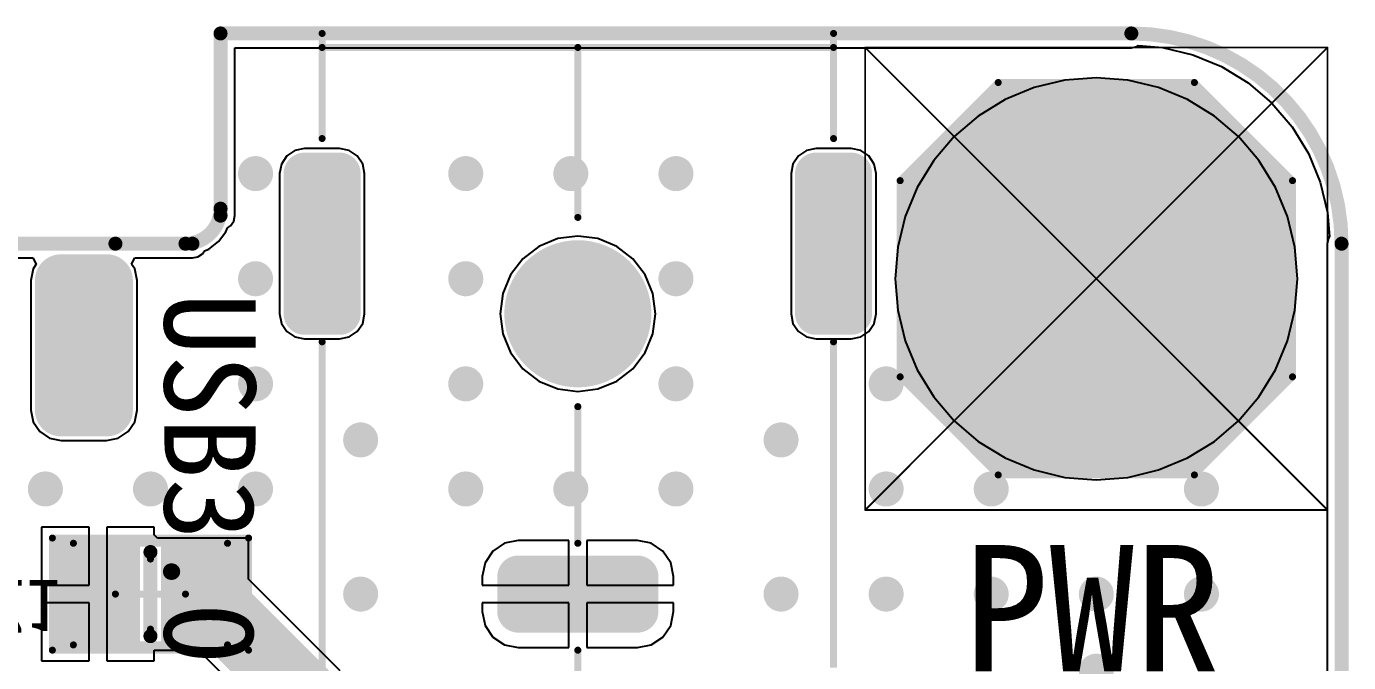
# Model space of a CAD drawing. Header units: millimetres. Extents: x 15 to 120, y 22 to 104.
# Drawn here: x 100.23 to 119.1, y 86.02 to 95.1 of the extents above; entities that cross this region are included whole.
import ezdxf

# ---------------------------------------------------------------- set-up
doc = ezdxf.new("R2010")
doc.units = ezdxf.units.MM
for name, color, linetype in [('BottomLayer', 5, 'Continuous'), ('BottomOverlay', 54, 'Continuous'), ('BottomPaste', 16, 'Continuous'), ('BottomSolder', 6, 'Continuous'), ('KeepOutLayer', 6, 'Continuous'), ('Mechanical13', 56, 'Continuous'), ('Mechanical15', 56, 'Continuous'), ('Mechanical2', 216, 'Continuous'), ('Mechanical7', 56, 'Continuous'), ('Mechanical8', 56, 'Continuous'), ('MultiLayer', 9, 'Continuous'), ('TopLayer', 1, 'Continuous'), ('TopOverlay', 2, 'Continuous'), ('TopSolder', 216, 'Continuous')]:
    doc.layers.add(name, color=color, linetype=linetype)

msp = doc.modelspace()

# ---------------------------------------------------------------- linework, layer by layer
at = {"layer": 'BottomLayer'}
for p, q in [((103.204, 92.4), (103.204, 94.796)), ((103.204, 94.796), (116, 94.796)), ((116, 94.796), (116.078, 94.812)), ((116.078, 94.812), (116.103, 94.828)), ((116.103, 94.828), (116.444, 94.801)), ((116.444, 94.801), (116.876, 94.697)), ((116.876, 94.697), (117.288, 94.527)), ((115.5, 94.369), (115.051, 94.334)), ((115.949, 94.334), (115.5, 94.369)), ((117.288, 94.527), (117.667, 94.294)), ((114.613, 94.228), (114.198, 94.056)), ((115.051, 94.334), (114.613, 94.228)), ((116.387, 94.228), (115.949, 94.334)), ((116.802, 94.056), (116.387, 94.228)), ((117.667, 94.294), (118.005, 94.005)), ((114.198, 94.056), (113.814, 93.821)), ((117.186, 93.821), (116.802, 94.056)), ((118.005, 94.005), (118.294, 93.667)), ((113.814, 93.821), (113.471, 93.529)), ((117.529, 93.529), (117.186, 93.821)), ((118.294, 93.667), (118.527, 93.288)), ((113.471, 93.529), (113.179, 93.186)), ((117.821, 93.186), (117.529, 93.529)), ((103.948, 93.252), (103.87, 93.137)), ((104.063, 93.33), (103.948, 93.252)), ((104.2, 93.357), (104.063, 93.33)), ((104.7, 93.357), (104.2, 93.357)), ((104.837, 93.33), (104.7, 93.357)), ((104.952, 93.252), (104.837, 93.33)), ((105.03, 93.137), (104.952, 93.252)), ((111.248, 93.252), (111.17, 93.137)), ((111.363, 93.33), (111.248, 93.252)), ((111.5, 93.357), (111.363, 93.33)), ((112, 93.357), (111.5, 93.357)), ((112.137, 93.33), (112, 93.357)), ((112.252, 93.252), (112.137, 93.33)), ((112.33, 93.137), (112.252, 93.252)), ((118.527, 93.288), (118.697, 92.876)), ((103.87, 93.137), (103.843, 93)), ((105.057, 93), (105.03, 93.137)), ((111.17, 93.137), (111.143, 93)), ((112.357, 93), (112.33, 93.137)), ((113.179, 93.186), (112.944, 92.802)), ((118.056, 92.802), (117.821, 93.186)), ((103.843, 93), (103.843, 91)), ((105.057, 91), (105.057, 93)), ((111.143, 93), (111.143, 91)), ((112.357, 91), (112.357, 93)), ((118.697, 92.876), (118.801, 92.444)), ((112.944, 92.802), (112.772, 92.387)), ((118.228, 92.387), (118.056, 92.802)), ((103.144, 92.256), (103.188, 92.322)), ((103.188, 92.322), (103.204, 92.4)), ((112.772, 92.387), (112.666, 91.949)), ((118.334, 91.949), (118.228, 92.387)), ((118.801, 92.444), (118.828, 92.103)), ((102.971, 92.029), (103.077, 92.167)), ((103.077, 92.167), (103.101, 92.227)), ((103.101, 92.227), (103.144, 92.256)), ((108.1, 92.109), (107.813, 92.072)), ((108.387, 92.072), (108.1, 92.109)), ((118.828, 92.103), (118.812, 92.078)), ((102.744, 91.856), (102.773, 91.899)), ((102.773, 91.899), (102.833, 91.923)), ((102.833, 91.923), (102.971, 92.029)), ((107.545, 91.961), (107.315, 91.785)), ((107.813, 92.072), (107.545, 91.961)), ((108.655, 91.961), (108.387, 92.072)), ((108.885, 91.785), (108.655, 91.961)), ((112.666, 91.949), (112.631, 91.5)), ((118.369, 91.5), (118.334, 91.949)), ((118.812, 92.078), (118.796, 92)), ((118.796, 92), (118.796, 83.404)), ((99.904, 91.796), (100.322, 91.796)), ((100.322, 91.796), (100.369, 91.708)), ((101.731, 91.708), (101.778, 91.796)), ((101.778, 91.796), (102.6, 91.796)), ((102.6, 91.796), (102.678, 91.812)), ((102.678, 91.812), (102.744, 91.856)), ((107.315, 91.785), (107.139, 91.555)), ((109.061, 91.555), (108.885, 91.785)), ((100.325, 91.641), (100.292, 91.475)), ((100.369, 91.708), (100.325, 91.641)), ((101.775, 91.641), (101.731, 91.708)), ((101.808, 91.475), (101.775, 91.641)), ((107.139, 91.555), (107.028, 91.287)), ((109.172, 91.287), (109.061, 91.555)), ((100.292, 91.475), (100.292, 89.625)), ((101.808, 89.625), (101.808, 91.475)), ((112.631, 91.5), (112.666, 91.051)), ((118.334, 91.051), (118.369, 91.5)), ((107.028, 91.287), (106.991, 91)), ((109.209, 91), (109.172, 91.287)), ((103.843, 91), (103.87, 90.863)), ((105.03, 90.863), (105.057, 91)), ((106.991, 91), (107.028, 90.713)), ((109.172, 90.713), (109.209, 91)), ((111.143, 91), (111.17, 90.863)), ((112.33, 90.863), (112.357, 91)), ((112.666, 91.051), (112.772, 90.613)), ((118.228, 90.613), (118.334, 91.051)), ((103.87, 90.863), (103.948, 90.748)), ((104.952, 90.748), (105.03, 90.863)), ((111.17, 90.863), (111.248, 90.748)), ((112.252, 90.748), (112.33, 90.863)), ((103.948, 90.748), (104.063, 90.67)), ((104.063, 90.67), (104.2, 90.643)), ((104.2, 90.643), (104.7, 90.643)), ((104.7, 90.643), (104.837, 90.67)), ((104.837, 90.67), (104.952, 90.748)), ((107.028, 90.713), (107.139, 90.445)), ((109.061, 90.445), (109.172, 90.713)), ((111.248, 90.748), (111.363, 90.67)), ((111.363, 90.67), (111.5, 90.643)), ((111.5, 90.643), (112, 90.643)), ((112, 90.643), (112.137, 90.67)), ((112.137, 90.67), (112.252, 90.748)), ((112.772, 90.613), (112.944, 90.198)), ((118.056, 90.198), (118.228, 90.613)), ((107.139, 90.445), (107.315, 90.215)), ((108.885, 90.215), (109.061, 90.445)), ((107.315, 90.215), (107.545, 90.039)), ((108.655, 90.039), (108.885, 90.215)), ((107.545, 90.039), (107.813, 89.928)), ((108.387, 89.928), (108.655, 90.039)), ((112.944, 90.198), (113.179, 89.814)), ((117.821, 89.814), (118.056, 90.198)), ((107.813, 89.928), (108.1, 89.891)), ((108.1, 89.891), (108.387, 89.928)), ((113.179, 89.814), (113.471, 89.471)), ((117.529, 89.471), (117.821, 89.814)), ((100.292, 89.625), (100.325, 89.459)), ((100.325, 89.459), (100.419, 89.319)), ((101.681, 89.319), (101.775, 89.459)), ((101.775, 89.459), (101.808, 89.625)), ((113.471, 89.471), (113.814, 89.179)), ((117.186, 89.179), (117.529, 89.471)), ((100.419, 89.319), (100.559, 89.225)), ((101.541, 89.225), (101.681, 89.319)), ((100.559, 89.225), (100.725, 89.192)), ((100.725, 89.192), (101.375, 89.192)), ((101.375, 89.192), (101.541, 89.225)), ((113.814, 89.179), (114.198, 88.944)), ((116.802, 88.944), (117.186, 89.179)), ((114.198, 88.944), (114.613, 88.772)), ((116.387, 88.772), (116.802, 88.944)), ((114.613, 88.772), (115.051, 88.666)), ((115.949, 88.666), (116.387, 88.772)), ((115.051, 88.666), (115.5, 88.631)), ((115.5, 88.631), (115.949, 88.666)), ((101.123, 87.954), (100.446, 87.954)), ((100.446, 87.954), (100.446, 87.127)), ((101.123, 87.127), (101.123, 87.954)), ((102.054, 87.954), (101.377, 87.954)), ((101.377, 87.954), (101.377, 87)), ((102.054, 87.846), (102.054, 87.954)), ((102.1, 87.8), (102.054, 87.846)), ((102.125, 87.8), (102.1, 87.8)), ((103.4, 87.8), (102.125, 87.8)), ((102.125, 87.8), (102.125, 87.8)), ((102.125, 87.8), (102.125, 87.8)), ((103.4, 87.215), (103.4, 87.8)), ((107.25, 87.764), (107.053, 87.725)), ((107.973, 87.764), (107.25, 87.764)), ((107.973, 87.127), (107.973, 87.764)), ((108.95, 87.764), (108.227, 87.764)), ((108.227, 87.764), (108.227, 87.127)), ((109.147, 87.725), (108.95, 87.764)), ((106.887, 87.613), (106.775, 87.447)), ((107.053, 87.725), (106.887, 87.613)), ((109.313, 87.613), (109.147, 87.725)), ((109.425, 87.447), (109.313, 87.613)), ((106.775, 87.447), (106.736, 87.25)), ((109.464, 87.25), (109.425, 87.447)), ((104.708, 85.907), (103.4, 87.215)), ((106.736, 87.25), (106.736, 87.127)), ((109.464, 87.127), (109.464, 87.25)), ((100.446, 87.127), (101.123, 87.127)), ((101.377, 87), (101.377, 86.046)), ((106.736, 87.127), (107.973, 87.127)), ((108.227, 87.127), (109.464, 87.127)), ((101.123, 86.873), (100.446, 86.873)), ((100.446, 86.873), (100.446, 86.046)), ((101.123, 86.046), (101.123, 86.873)), ((107.973, 86.873), (106.736, 86.873)), ((106.736, 86.873), (106.736, 86.75)), ((107.973, 86.236), (107.973, 86.873)), ((109.464, 86.873), (108.227, 86.873)), ((108.227, 86.873), (108.227, 86.236)), ((109.464, 86.75), (109.464, 86.873)), ((106.736, 86.75), (106.775, 86.553)), ((109.425, 86.553), (109.464, 86.75)), ((106.775, 86.553), (106.887, 86.387)), ((109.313, 86.387), (109.425, 86.553)), ((106.887, 86.387), (107.053, 86.275)), ((107.053, 86.275), (107.25, 86.236)), ((107.25, 86.236), (107.973, 86.236)), ((108.227, 86.236), (108.95, 86.236)), ((108.95, 86.236), (109.147, 86.275)), ((109.147, 86.275), (109.313, 86.387)), ((102.054, 86.046), (102.054, 86.2)), ((102.054, 86.2), (102.054, 86.2)), ((102.054, 86.2), (102.1, 86.2)), ((102.1, 86.2), (102.125, 86.2)), ((102.125, 86.2), (102.125, 86.2)), ((102.125, 86.2), (102.125, 86.2)), ((102.125, 86.2), (102.685, 86.2)), ((102.685, 86.2), (104.188, 84.697)), ((100.446, 86.046), (101.123, 86.046)), ((101.377, 86.046), (102.054, 86.046))]:
    msp.add_line(p, q, dxfattribs=at)
for points, const_width in [([(117.8, 91.5, 1), (113.2, 91.5, 1)], 1), ([(114.5, 91.5, 1), (116.5, 91.5, 1)], 2), ([(103.375, 93, 1), (103.625, 93, 1)], 0.25), ([(104.075, 93, 1), (104.325, 93, 1)], 0.25), ([(104.575, 93, 1), (104.825, 93, 1)], 0.25), ([(106.375, 93, 1), (106.625, 93, 1)], 0.25), ([(107.875, 93, 1), (108.125, 93, 1)], 0.25), ([(109.375, 93, 1), (109.625, 93, 1)], 0.25), ([(111.375, 93, 1), (111.625, 93, 1)], 0.25), ([(111.875, 93, 1), (112.125, 93, 1)], 0.25), ([(107.6, 91, 1), (108.6, 91, 1)], 1), ([(112.95, 91.5, 1), (113.45, 91.5, 1)], 0.5), ([(117.55, 91.5, 1), (118.05, 91.5, 1)], 0.5), ([(100.563, 91.475, 1), (100.887, 91.475, 1)], 0.325), ([(101.213, 91.475, 1), (101.538, 91.475, 1)], 0.325), ([(103.375, 91.5, 1), (103.625, 91.5, 1)], 0.25), ([(106.375, 91.5, 1), (106.625, 91.5, 1)], 0.25), ([(109.375, 91.5, 1), (109.625, 91.5, 1)], 0.25), ([(104.075, 91, 1), (104.325, 91, 1)], 0.25), ([(104.575, 91, 1), (104.825, 91, 1)], 0.25), ([(111.375, 91, 1), (111.625, 91, 1)], 0.25), ([(111.875, 91, 1), (112.125, 91, 1)], 0.25), ([(103.375, 90, 1), (103.625, 90, 1)], 0.25), ([(106.375, 90, 1), (106.625, 90, 1)], 0.25), ([(109.375, 90, 1), (109.625, 90, 1)], 0.25), ([(112.375, 90, 1), (112.625, 90, 1)], 0.25), ([(100.563, 89.625, 1), (100.887, 89.625, 1)], 0.325), ([(101.213, 89.625, 1), (101.538, 89.625, 1)], 0.325), ([(104.875, 89.2, 1), (105.125, 89.2, 1)], 0.25), ([(110.875, 89.2, 1), (111.125, 89.2, 1)], 0.25), ([(100.375, 88.5, 1), (100.625, 88.5, 1)], 0.25), ([(101.875, 88.5, 1), (102.125, 88.5, 1)], 0.25), ([(103.375, 88.5, 1), (103.625, 88.5, 1)], 0.25), ([(106.375, 88.5, 1), (106.625, 88.5, 1)], 0.25), ([(107.875, 88.5, 1), (108.125, 88.5, 1)], 0.25), ([(109.375, 88.5, 1), (109.625, 88.5, 1)], 0.25), ([(112.375, 88.5, 1), (112.625, 88.5, 1)], 0.25), ([(113.875, 88.5, 1), (114.125, 88.5, 1)], 0.25), ([(116.875, 88.5, 1), (117.125, 88.5, 1)], 0.25), ([(101.375, 87.4, 1), (101.625, 87.4, 1)], 0.25), ([(102.5, 87, 1), (103, 87, 1)], 0.5), ([(107.125, 87.25, 1), (107.375, 87.25, 1)], 0.25), ([(108.825, 87.25, 1), (109.075, 87.25, 1)], 0.25), ([(104.875, 87, 1), (105.125, 87, 1)], 0.25), ([(110.875, 87, 1), (111.125, 87, 1)], 0.25), ([(112.375, 87, 1), (112.625, 87, 1)], 0.25), ([(113.875, 87, 1), (114.125, 87, 1)], 0.25), ([(115.375, 87, 1), (115.625, 87, 1)], 0.25), ([(116.875, 87, 1), (117.125, 87, 1)], 0.25), ([(107.125, 86.75, 1), (107.375, 86.75, 1)], 0.25), ([(108.825, 86.75, 1), (109.075, 86.75, 1)], 0.25), ([(101.375, 86.6, 1), (101.625, 86.6, 1)], 0.25), ([(115.375, 85.9, 1), (115.625, 85.9, 1)], 0.25)]:
    msp.add_lwpolyline(points, format="xyb", close=True, dxfattribs=dict(at, const_width=const_width))
at = {"layer": 'BottomLayer', "const_width": 1}
msp.add_lwpolyline([(102.75, 87), (104.8, 84.95)], dxfattribs=at)
at = {"layer": 'BottomLayer'}
for points in [[(104.2, 93.25), (104.2, 90.75), (104.7, 93.25), (104.7, 90.75)], [(111.5, 93.25), (111.5, 90.75), (112, 93.25), (112, 90.75)], [(103.95, 93), (103.95, 91), (104.95, 93), (104.95, 91)], [(111.25, 93), (111.25, 91), (112.25, 93), (112.25, 91)], [(100.725, 89.3), (101.375, 89.3), (100.725, 91.8), (101.375, 91.8)], [(100.4, 89.625), (101.7, 89.625), (100.4, 91.475), (101.7, 91.475)], [(101.8, 86.3), (101.8, 87.7), (100.7, 86.3), (100.7, 87.7)], [(103.3, 86.3), (103.3, 87.7), (102.2, 86.3), (102.2, 87.7)], [(107.25, 86.5), (108.95, 86.5), (107.25, 87.5), (108.95, 87.5)], [(107, 86.75), (109.2, 86.75), (107, 87.25), (109.2, 87.25)]]:
    msp.add_solid(points, dxfattribs=at)
at = {"layer": 'BottomOverlay', "const_width": 0.2}
msp.add_lwpolyline([(102, 86.4), (102, 87.6)], dxfattribs=at)
at = {"layer": 'BottomOverlay', "const_width": 0.1}
for points in [[(101.95, 87.6, 1), (102.05, 87.6, 1)], [(101.95, 86.4, 1), (102.05, 86.4, 1)]]:
    msp.add_lwpolyline(points, format="xyb", close=True, dxfattribs=at)
at = {"layer": 'BottomPaste'}
for points in [[(101.8, 86.3), (101.8, 87.7), (100.7, 86.3), (100.7, 87.7)], [(101.8, 86.3), (101.8, 87.7), (100.7, 86.3), (100.7, 87.7)], [(103.3, 86.3), (103.3, 87.7), (102.2, 86.3), (102.2, 87.7)], [(103.3, 86.3), (103.3, 87.7), (102.2, 86.3), (102.2, 87.7)]]:
    msp.add_solid(points, dxfattribs=at)
at = {"layer": 'BottomSolder'}
for points, const_width in [([(114.475, 91.5, 1), (116.525, 91.5, 1)], 2.05), ([(114.475, 91.5, 1), (116.525, 91.5, 1)], 2.05), ([(104.05, 93, 1), (104.35, 93, 1)], 0.3), ([(104.05, 93, 1), (104.35, 93, 1)], 0.3), ([(104.55, 93, 1), (104.85, 93, 1)], 0.3), ([(104.55, 93, 1), (104.85, 93, 1)], 0.3), ([(111.35, 93, 1), (111.65, 93, 1)], 0.3), ([(111.35, 93, 1), (111.65, 93, 1)], 0.3), ([(111.85, 93, 1), (112.15, 93, 1)], 0.3), ([(111.85, 93, 1), (112.15, 93, 1)], 0.3), ([(107.575, 91, 1), (108.625, 91, 1)], 1.05), ([(107.575, 91, 1), (108.625, 91, 1)], 1.05), ([(100.538, 91.475, 1), (100.912, 91.475, 1)], 0.375), ([(100.538, 91.475, 1), (100.912, 91.475, 1)], 0.375), ([(101.188, 91.475, 1), (101.562, 91.475, 1)], 0.375), ([(101.188, 91.475, 1), (101.562, 91.475, 1)], 0.375), ([(104.05, 91, 1), (104.35, 91, 1)], 0.3), ([(104.05, 91, 1), (104.35, 91, 1)], 0.3), ([(104.55, 91, 1), (104.85, 91, 1)], 0.3), ([(104.55, 91, 1), (104.85, 91, 1)], 0.3), ([(111.35, 91, 1), (111.65, 91, 1)], 0.3), ([(111.35, 91, 1), (111.65, 91, 1)], 0.3), ([(111.85, 91, 1), (112.15, 91, 1)], 0.3), ([(111.85, 91, 1), (112.15, 91, 1)], 0.3), ([(100.538, 89.625, 1), (100.912, 89.625, 1)], 0.375), ([(100.538, 89.625, 1), (100.912, 89.625, 1)], 0.375), ([(101.188, 89.625, 1), (101.562, 89.625, 1)], 0.375), ([(101.188, 89.625, 1), (101.562, 89.625, 1)], 0.375), ([(107.1, 87.25, 1), (107.4, 87.25, 1)], 0.3), ([(107.1, 87.25, 1), (107.4, 87.25, 1)], 0.3), ([(108.8, 87.25, 1), (109.1, 87.25, 1)], 0.3), ([(108.8, 87.25, 1), (109.1, 87.25, 1)], 0.3), ([(107.1, 86.75, 1), (107.4, 86.75, 1)], 0.3), ([(107.1, 86.75, 1), (107.4, 86.75, 1)], 0.3), ([(108.8, 86.75, 1), (109.1, 86.75, 1)], 0.3), ([(108.8, 86.75, 1), (109.1, 86.75, 1)], 0.3)]:
    msp.add_lwpolyline(points, format="xyb", close=True, dxfattribs=dict(at, const_width=const_width))
for points in [[(104.2, 93.3), (104.2, 90.7), (104.7, 93.3), (104.7, 90.7)], [(104.2, 93.3), (104.2, 90.7), (104.7, 93.3), (104.7, 90.7)], [(111.5, 93.3), (111.5, 90.7), (112, 93.3), (112, 90.7)], [(111.5, 93.3), (111.5, 90.7), (112, 93.3), (112, 90.7)], [(103.9, 93), (103.9, 91), (105, 93), (105, 91)], [(103.9, 93), (103.9, 91), (105, 93), (105, 91)], [(111.2, 93), (111.2, 91), (112.3, 93), (112.3, 91)], [(111.2, 93), (111.2, 91), (112.3, 93), (112.3, 91)], [(100.725, 89.25), (101.375, 89.25), (100.725, 91.85), (101.375, 91.85)], [(100.725, 89.25), (101.375, 89.25), (100.725, 91.85), (101.375, 91.85)], [(100.35, 89.625), (101.75, 89.625), (100.35, 91.475), (101.75, 91.475)], [(100.35, 89.625), (101.75, 89.625), (100.35, 91.475), (101.75, 91.475)], [(101.85, 86.25), (101.85, 87.75), (100.65, 86.25), (100.65, 87.75)], [(101.85, 86.25), (101.85, 87.75), (100.65, 86.25), (100.65, 87.75)], [(103.35, 86.25), (103.35, 87.75), (102.15, 86.25), (102.15, 87.75)], [(103.35, 86.25), (103.35, 87.75), (102.15, 86.25), (102.15, 87.75)], [(107.25, 86.45), (108.95, 86.45), (107.25, 87.55), (108.95, 87.55)], [(107.25, 86.45), (108.95, 86.45), (107.25, 87.55), (108.95, 87.55)], [(106.95, 86.75), (109.25, 86.75), (106.95, 87.25), (109.25, 87.25)], [(106.95, 86.75), (109.25, 86.75), (106.95, 87.25), (109.25, 87.25)]]:
    msp.add_solid(points, dxfattribs=at)
at = {"layer": 'KeepOutLayer', "const_width": 0.2}
for points in [[(103, 92.4), (103, 95)], [(103, 95), (116, 95)], [(99.7, 92), (101.5, 92)], [(101.5, 92), (102.6, 92)], [(119, 83.2), (119, 92)]]:
    msp.add_lwpolyline(points, dxfattribs=at)
at = {"layer": 'KeepOutLayer', "const_width": 0.1}
for points in [[(102.95, 95, 1), (103.05, 95, 1)], [(102.95, 95, 1), (103.05, 95, 1)], [(115.95, 95, 1), (116.05, 95, 1)], [(115.95, 95, 1), (116.05, 95, 1)], [(102.95, 92.5, 1), (103.05, 92.5, 1)], [(102.95, 92.4, 1), (103.05, 92.4, 1)], [(101.45, 92, 1), (101.55, 92, 1)], [(101.45, 92, 1), (101.55, 92, 1)], [(102.45, 92, 1), (102.55, 92, 1)], [(102.55, 92, 1), (102.65, 92, 1)], [(118.95, 92, 1), (119.05, 92, 1)], [(118.95, 92, 1), (119.05, 92, 1)]]:
    msp.add_lwpolyline(points, format="xyb", close=True, dxfattribs=at)
at = {"layer": 'KeepOutLayer', "const_width": 0.2}
for points in [[(116, 95, -0.414214), (119, 92)], [(103, 92.5, -0.414214), (102.5, 92)]]:
    msp.add_lwpolyline(points, format="xyb", dxfattribs=at)
at = {"layer": 'Mechanical13', "const_width": 0.1}
for points in [[(100.9, 87.725), (103.1, 87.725)], [(100.9, 86.275), (100.9, 87.725)], [(103.1, 86.275), (103.1, 87.725)], [(100.9, 86.275), (103.1, 86.275)]]:
    msp.add_lwpolyline(points, dxfattribs=at)
at = {"layer": 'Mechanical13', "const_width": 0.05}
for points in [[(100.875, 87.725, 1), (100.925, 87.725, 1)], [(100.875, 87.725, 1), (100.925, 87.725, 1)], [(103.075, 87.725, 1), (103.125, 87.725, 1)], [(103.075, 87.725, 1), (103.125, 87.725, 1)], [(100.875, 86.275, 1), (100.925, 86.275, 1)], [(100.875, 86.275, 1), (100.925, 86.275, 1)], [(103.075, 86.275, 1), (103.125, 86.275, 1)], [(103.075, 86.275, 1), (103.125, 86.275, 1)]]:
    msp.add_lwpolyline(points, format="xyb", close=True, dxfattribs=at)
at = {"layer": 'Mechanical15', "const_width": 0.1}
for points in [[(100.6, 87.8), (103.4, 87.8)], [(100.6, 86.2), (100.6, 87.8)], [(103.4, 86.2), (103.4, 87.8)], [(102, 86.5), (102, 87.5)], [(101.5, 87), (102.5, 87)], [(100.6, 86.2), (103.4, 86.2)]]:
    msp.add_lwpolyline(points, dxfattribs=at)
at = {"layer": 'Mechanical15', "const_width": 0.05}
for points in [[(100.575, 87.8, 1), (100.625, 87.8, 1)], [(100.575, 87.8, 1), (100.625, 87.8, 1)], [(103.375, 87.8, 1), (103.425, 87.8, 1)], [(103.375, 87.8, 1), (103.425, 87.8, 1)], [(101.975, 87.5, 1), (102.025, 87.5, 1)], [(101.475, 87, 1), (101.525, 87, 1)], [(102.475, 87, 1), (102.525, 87, 1)], [(101.975, 86.5, 1), (102.025, 86.5, 1)], [(100.575, 86.2, 1), (100.625, 86.2, 1)], [(100.575, 86.2, 1), (100.625, 86.2, 1)], [(103.375, 86.2, 1), (103.425, 86.2, 1)], [(103.375, 86.2, 1), (103.425, 86.2, 1)]]:
    msp.add_lwpolyline(points, format="xyb", close=True, dxfattribs=at)
at = {"layer": 'Mechanical2', "const_width": 0.025}
for points in [[(112.2, 88.2), (112.2, 94.8)], [(112.2, 94.8), (115.5, 91.5)], [(112.2, 94.8), (118.8, 94.8)], [(115.5, 91.5), (118.8, 94.8)], [(118.8, 88.2), (118.8, 94.8)], [(112.2, 88.2), (115.5, 91.5)], [(115.5, 91.5), (118.8, 88.2)], [(112.2, 88.2), (118.8, 88.2)]]:
    msp.add_lwpolyline(points, dxfattribs=at)
at = {"layer": 'Mechanical2', "const_width": 0.0125}
for points in [[(112.194, 94.8, 1), (112.206, 94.8, 1)], [(112.194, 94.8, 1), (112.206, 94.8, 1)], [(112.194, 94.8, 1), (112.206, 94.8, 1)], [(118.794, 94.8, 1), (118.806, 94.8, 1)], [(118.794, 94.8, 1), (118.806, 94.8, 1)], [(118.794, 94.8, 1), (118.806, 94.8, 1)], [(115.494, 91.5, 1), (115.506, 91.5, 1)], [(115.494, 91.5, 1), (115.506, 91.5, 1)], [(115.494, 91.5, 1), (115.506, 91.5, 1)], [(115.494, 91.5, 1), (115.506, 91.5, 1)], [(112.194, 88.2, 1), (112.206, 88.2, 1)], [(112.194, 88.2, 1), (112.206, 88.2, 1)], [(112.194, 88.2, 1), (112.206, 88.2, 1)], [(118.794, 88.2, 1), (118.806, 88.2, 1)], [(118.794, 88.2, 1), (118.806, 88.2, 1)], [(118.794, 88.2, 1), (118.806, 88.2, 1)]]:
    msp.add_lwpolyline(points, format="xyb", close=True, dxfattribs=at)
at = {"layer": 'Mechanical7'}
for points, const_width in [([(117.7, 91.5, 1), (113.3, 91.5, 1)], 1.2), ([(113, 91.5, 1), (113.6, 91.5, 1)], 0.6), ([(117.4, 91.5, 1), (118, 91.5, 1)], 0.6)]:
    msp.add_lwpolyline(points, format="xyb", close=True, dxfattribs=dict(at, const_width=const_width))
for points in [[(114.7, 92), (114.7, 93.1), (113.9, 92), (113.9, 93.1)], [(115, 93.1), (113.9, 93.1), (115, 92.3), (113.9, 92.3)], [(116, 92.3), (117.1, 92.3), (116, 93.1), (117.1, 93.1)], [(117.1, 92), (117.1, 93.1), (116.3, 92), (116.3, 93.1)], [(114.7, 92), (115, 92.3), (114.134, 92.566), (114.434, 92.866)], [(116, 92.3), (116.3, 92), (116.566, 92.866), (116.866, 92.566)], [(113.9, 91), (113.9, 89.9), (114.7, 91), (114.7, 89.9)], [(115, 90.7), (114.7, 91), (114.434, 90.134), (114.134, 90.434)], [(116.3, 91), (116, 90.7), (116.866, 90.434), (116.566, 90.134)], [(116.3, 91), (116.3, 89.9), (117.1, 91), (117.1, 89.9)], [(115, 90.7), (113.9, 90.7), (115, 89.9), (113.9, 89.9)], [(116, 89.9), (117.1, 89.9), (116, 90.7), (117.1, 90.7)]]:
    msp.add_solid(points, dxfattribs=at)
at = {"layer": 'Mechanical8', "const_width": 0.1}
for points in [[(112.7, 92.9), (114.1, 94.3)], [(114.1, 94.3), (116.9, 94.3)], [(116.9, 94.3), (118.3, 92.9)], [(112.7, 90.1), (112.7, 92.9)], [(118.3, 90.1), (118.3, 92.9)], [(112.7, 90.1), (114.1, 88.7)], [(116.9, 88.7), (118.3, 90.1)], [(114.1, 88.7), (116.9, 88.7)]]:
    msp.add_lwpolyline(points, dxfattribs=at)
at = {"layer": 'Mechanical8'}
for points, const_width in [([(114.075, 94.3, 1), (114.125, 94.3, 1)], 0.05), ([(114.075, 94.3, 1), (114.125, 94.3, 1)], 0.05), ([(116.875, 94.3, 1), (116.925, 94.3, 1)], 0.05), ([(116.875, 94.3, 1), (116.925, 94.3, 1)], 0.05), ([(117.5, 91.5, 1), (113.5, 91.5, 1)], 0.6), ([(112.675, 92.9, 1), (112.725, 92.9, 1)], 0.05), ([(112.675, 92.9, 1), (112.725, 92.9, 1)], 0.05), ([(118.275, 92.9, 1), (118.325, 92.9, 1)], 0.05), ([(118.275, 92.9, 1), (118.325, 92.9, 1)], 0.05), ([(113.35, 91.5, 1), (113.65, 91.5, 1)], 0.3), ([(117.35, 91.5, 1), (117.65, 91.5, 1)], 0.3), ([(112.675, 90.1, 1), (112.725, 90.1, 1)], 0.05), ([(112.675, 90.1, 1), (112.725, 90.1, 1)], 0.05), ([(118.275, 90.1, 1), (118.325, 90.1, 1)], 0.05), ([(118.275, 90.1, 1), (118.325, 90.1, 1)], 0.05), ([(114.075, 88.7, 1), (114.125, 88.7, 1)], 0.05), ([(114.075, 88.7, 1), (114.125, 88.7, 1)], 0.05), ([(116.875, 88.7, 1), (116.925, 88.7, 1)], 0.05), ([(116.875, 88.7, 1), (116.925, 88.7, 1)], 0.05)]:
    msp.add_lwpolyline(points, format="xyb", close=True, dxfattribs=dict(at, const_width=const_width))
for points in [[(114.949, 93.451), (114.1, 94.3), (113.549, 92.051), (112.7, 92.9)], [(116.9, 93.2), (116.9, 94.3), (114.1, 93.2), (114.1, 94.3)], [(117.451, 92.051), (118.3, 92.9), (116.051, 93.451), (116.9, 94.3)], [(112.7, 90.1), (113.8, 90.1), (112.7, 92.9), (113.8, 92.9)], [(117.2, 90.1), (118.3, 90.1), (117.2, 92.9), (118.3, 92.9)], [(113.549, 90.949), (112.7, 90.1), (114.949, 89.549), (114.1, 88.7)], [(116.051, 89.549), (116.9, 88.7), (117.451, 90.949), (118.3, 90.1)], [(114.1, 89.8), (114.1, 88.7), (116.9, 89.8), (116.9, 88.7)]]:
    msp.add_solid(points, dxfattribs=at)
at = {"layer": 'MultiLayer', "const_width": 0.25}
for points in [[(103.375, 93, 1), (103.625, 93, 1)], [(106.375, 93, 1), (106.625, 93, 1)], [(107.875, 93, 1), (108.125, 93, 1)], [(109.375, 93, 1), (109.625, 93, 1)], [(103.375, 91.5, 1), (103.625, 91.5, 1)], [(106.375, 91.5, 1), (106.625, 91.5, 1)], [(109.375, 91.5, 1), (109.625, 91.5, 1)], [(103.375, 90, 1), (103.625, 90, 1)], [(106.375, 90, 1), (106.625, 90, 1)], [(109.375, 90, 1), (109.625, 90, 1)], [(112.375, 90, 1), (112.625, 90, 1)], [(104.875, 89.2, 1), (105.125, 89.2, 1)], [(110.875, 89.2, 1), (111.125, 89.2, 1)], [(100.375, 88.5, 1), (100.625, 88.5, 1)], [(101.875, 88.5, 1), (102.125, 88.5, 1)], [(103.375, 88.5, 1), (103.625, 88.5, 1)], [(106.375, 88.5, 1), (106.625, 88.5, 1)], [(107.875, 88.5, 1), (108.125, 88.5, 1)], [(109.375, 88.5, 1), (109.625, 88.5, 1)], [(112.375, 88.5, 1), (112.625, 88.5, 1)], [(113.875, 88.5, 1), (114.125, 88.5, 1)], [(116.875, 88.5, 1), (117.125, 88.5, 1)], [(101.375, 87.4, 1), (101.625, 87.4, 1)], [(104.875, 87, 1), (105.125, 87, 1)], [(110.875, 87, 1), (111.125, 87, 1)], [(112.375, 87, 1), (112.625, 87, 1)], [(113.875, 87, 1), (114.125, 87, 1)], [(115.375, 87, 1), (115.625, 87, 1)], [(116.875, 87, 1), (117.125, 87, 1)], [(101.375, 86.6, 1), (101.625, 86.6, 1)], [(115.375, 85.9, 1), (115.625, 85.9, 1)]]:
    msp.add_lwpolyline(points, format="xyb", close=True, dxfattribs=at)
at = {"layer": 'TopLayer'}
for p, q in [((103.204, 92.4), (103.204, 94.796)), ((103.204, 94.796), (116, 94.796)), ((116, 94.796), (116.078, 94.812)), ((116.078, 94.812), (116.103, 94.828)), ((116.103, 94.828), (116.444, 94.801)), ((116.444, 94.801), (116.876, 94.697)), ((116.876, 94.697), (117.288, 94.527)), ((115.5, 94.369), (115.051, 94.334)), ((115.949, 94.334), (115.5, 94.369)), ((117.288, 94.527), (117.667, 94.294)), ((114.613, 94.228), (114.198, 94.056)), ((115.051, 94.334), (114.613, 94.228)), ((116.387, 94.228), (115.949, 94.334)), ((116.802, 94.056), (116.387, 94.228)), ((117.667, 94.294), (118.005, 94.005)), ((114.198, 94.056), (113.814, 93.821)), ((117.186, 93.821), (116.802, 94.056)), ((118.005, 94.005), (118.294, 93.667)), ((113.814, 93.821), (113.471, 93.529)), ((117.529, 93.529), (117.186, 93.821)), ((118.294, 93.667), (118.527, 93.288)), ((113.471, 93.529), (113.179, 93.186)), ((117.821, 93.186), (117.529, 93.529)), ((103.948, 93.252), (103.87, 93.137)), ((104.063, 93.33), (103.948, 93.252)), ((104.2, 93.357), (104.063, 93.33)), ((104.7, 93.357), (104.2, 93.357)), ((104.837, 93.33), (104.7, 93.357)), ((104.952, 93.252), (104.837, 93.33)), ((105.03, 93.137), (104.952, 93.252)), ((111.248, 93.252), (111.17, 93.137)), ((111.363, 93.33), (111.248, 93.252)), ((111.5, 93.357), (111.363, 93.33)), ((112, 93.357), (111.5, 93.357)), ((112.137, 93.33), (112, 93.357)), ((112.252, 93.252), (112.137, 93.33)), ((112.33, 93.137), (112.252, 93.252)), ((118.527, 93.288), (118.697, 92.876)), ((103.87, 93.137), (103.843, 93)), ((105.057, 93), (105.03, 93.137)), ((111.17, 93.137), (111.143, 93)), ((112.357, 93), (112.33, 93.137)), ((113.179, 93.186), (112.944, 92.802)), ((118.056, 92.802), (117.821, 93.186)), ((103.843, 93), (103.843, 91)), ((105.057, 91), (105.057, 93)), ((111.143, 93), (111.143, 91)), ((112.357, 91), (112.357, 93)), ((118.697, 92.876), (118.801, 92.444)), ((112.944, 92.802), (112.772, 92.387)), ((118.228, 92.387), (118.056, 92.802)), ((103.144, 92.256), (103.188, 92.322)), ((103.188, 92.322), (103.204, 92.4)), ((112.772, 92.387), (112.666, 91.949)), ((118.334, 91.949), (118.228, 92.387)), ((118.801, 92.444), (118.828, 92.103)), ((102.971, 92.029), (103.077, 92.167)), ((103.077, 92.167), (103.101, 92.227)), ((103.101, 92.227), (103.144, 92.256)), ((108.1, 92.109), (107.813, 92.072)), ((108.387, 92.072), (108.1, 92.109)), ((118.828, 92.103), (118.812, 92.078)), ((102.744, 91.856), (102.773, 91.899)), ((102.773, 91.899), (102.833, 91.923)), ((102.833, 91.923), (102.971, 92.029)), ((107.545, 91.961), (107.315, 91.785)), ((107.813, 92.072), (107.545, 91.961)), ((108.655, 91.961), (108.387, 92.072)), ((108.885, 91.785), (108.655, 91.961)), ((112.666, 91.949), (112.631, 91.5)), ((118.369, 91.5), (118.334, 91.949)), ((118.812, 92.078), (118.796, 92)), ((118.796, 92), (118.796, 83.404)), ((99.904, 91.796), (100.322, 91.796)), ((100.322, 91.796), (100.369, 91.708)), ((101.731, 91.708), (101.778, 91.796)), ((101.778, 91.796), (102.6, 91.796)), ((102.6, 91.796), (102.678, 91.812)), ((102.678, 91.812), (102.744, 91.856)), ((107.315, 91.785), (107.139, 91.555)), ((109.061, 91.555), (108.885, 91.785)), ((100.325, 91.641), (100.292, 91.475)), ((100.369, 91.708), (100.325, 91.641)), ((101.775, 91.641), (101.731, 91.708)), ((101.808, 91.475), (101.775, 91.641)), ((107.139, 91.555), (107.028, 91.287)), ((109.172, 91.287), (109.061, 91.555)), ((100.292, 91.475), (100.292, 89.625)), ((101.808, 89.625), (101.808, 91.475)), ((112.631, 91.5), (112.666, 91.051)), ((118.334, 91.051), (118.369, 91.5)), ((107.028, 91.287), (106.991, 91)), ((109.209, 91), (109.172, 91.287)), ((103.843, 91), (103.87, 90.863)), ((105.03, 90.863), (105.057, 91)), ((106.991, 91), (107.028, 90.713)), ((109.172, 90.713), (109.209, 91)), ((111.143, 91), (111.17, 90.863)), ((112.33, 90.863), (112.357, 91)), ((112.666, 91.051), (112.772, 90.613)), ((118.228, 90.613), (118.334, 91.051)), ((103.87, 90.863), (103.948, 90.748)), ((104.952, 90.748), (105.03, 90.863)), ((111.17, 90.863), (111.248, 90.748)), ((112.252, 90.748), (112.33, 90.863)), ((103.948, 90.748), (104.063, 90.67)), ((104.063, 90.67), (104.2, 90.643)), ((104.2, 90.643), (104.7, 90.643)), ((104.7, 90.643), (104.837, 90.67)), ((104.837, 90.67), (104.952, 90.748)), ((107.028, 90.713), (107.139, 90.445)), ((109.061, 90.445), (109.172, 90.713)), ((111.248, 90.748), (111.363, 90.67)), ((111.363, 90.67), (111.5, 90.643)), ((111.5, 90.643), (112, 90.643)), ((112, 90.643), (112.137, 90.67)), ((112.137, 90.67), (112.252, 90.748)), ((112.772, 90.613), (112.944, 90.198)), ((118.056, 90.198), (118.228, 90.613)), ((107.139, 90.445), (107.315, 90.215)), ((108.885, 90.215), (109.061, 90.445)), ((107.315, 90.215), (107.545, 90.039)), ((108.655, 90.039), (108.885, 90.215)), ((107.545, 90.039), (107.813, 89.928)), ((108.387, 89.928), (108.655, 90.039)), ((112.944, 90.198), (113.179, 89.814)), ((117.821, 89.814), (118.056, 90.198)), ((107.813, 89.928), (108.1, 89.891)), ((108.1, 89.891), (108.387, 89.928)), ((113.179, 89.814), (113.471, 89.471)), ((117.529, 89.471), (117.821, 89.814)), ((100.292, 89.625), (100.325, 89.459)), ((100.325, 89.459), (100.419, 89.319)), ((101.681, 89.319), (101.775, 89.459)), ((101.775, 89.459), (101.808, 89.625)), ((113.471, 89.471), (113.814, 89.179)), ((117.186, 89.179), (117.529, 89.471)), ((100.419, 89.319), (100.559, 89.225)), ((101.541, 89.225), (101.681, 89.319)), ((100.559, 89.225), (100.725, 89.192)), ((100.725, 89.192), (101.375, 89.192)), ((101.375, 89.192), (101.541, 89.225)), ((113.814, 89.179), (114.198, 88.944)), ((116.802, 88.944), (117.186, 89.179)), ((114.198, 88.944), (114.613, 88.772)), ((116.387, 88.772), (116.802, 88.944)), ((114.613, 88.772), (115.051, 88.666)), ((115.949, 88.666), (116.387, 88.772)), ((115.051, 88.666), (115.5, 88.631)), ((115.5, 88.631), (115.949, 88.666)), ((107.25, 87.764), (107.053, 87.725)), ((107.973, 87.764), (107.25, 87.764)), ((107.973, 87.127), (107.973, 87.764)), ((108.95, 87.764), (108.227, 87.764)), ((108.227, 87.764), (108.227, 87.127)), ((109.147, 87.725), (108.95, 87.764)), ((106.887, 87.613), (106.775, 87.447)), ((107.053, 87.725), (106.887, 87.613)), ((109.313, 87.613), (109.147, 87.725)), ((109.425, 87.447), (109.313, 87.613)), ((106.775, 87.447), (106.736, 87.25)), ((109.464, 87.25), (109.425, 87.447)), ((106.736, 87.25), (106.736, 87.127)), ((109.464, 87.127), (109.464, 87.25)), ((106.736, 87.127), (107.973, 87.127)), ((108.227, 87.127), (109.464, 87.127)), ((107.973, 86.873), (106.736, 86.873)), ((106.736, 86.873), (106.736, 86.75)), ((107.973, 86.236), (107.973, 86.873)), ((109.464, 86.873), (108.227, 86.873)), ((108.227, 86.873), (108.227, 86.236)), ((109.464, 86.75), (109.464, 86.873)), ((106.736, 86.75), (106.775, 86.553)), ((109.425, 86.553), (109.464, 86.75)), ((106.775, 86.553), (106.887, 86.387)), ((109.313, 86.387), (109.425, 86.553)), ((106.887, 86.387), (107.053, 86.275)), ((107.053, 86.275), (107.25, 86.236)), ((107.25, 86.236), (107.973, 86.236)), ((108.227, 86.236), (108.95, 86.236)), ((108.95, 86.236), (109.147, 86.275)), ((109.147, 86.275), (109.313, 86.387))]:
    msp.add_line(p, q, dxfattribs=at)
for points, const_width in [([(117.8, 91.5, 1), (113.2, 91.5, 1)], 1), ([(114.5, 91.5, 1), (116.5, 91.5, 1)], 2), ([(103.375, 93, 1), (103.625, 93, 1)], 0.25), ([(104.075, 93, 1), (104.325, 93, 1)], 0.25), ([(104.575, 93, 1), (104.825, 93, 1)], 0.25), ([(106.375, 93, 1), (106.625, 93, 1)], 0.25), ([(107.875, 93, 1), (108.125, 93, 1)], 0.25), ([(109.375, 93, 1), (109.625, 93, 1)], 0.25), ([(111.375, 93, 1), (111.625, 93, 1)], 0.25), ([(111.875, 93, 1), (112.125, 93, 1)], 0.25), ([(107.6, 91, 1), (108.6, 91, 1)], 1), ([(112.95, 91.5, 1), (113.45, 91.5, 1)], 0.5), ([(117.55, 91.5, 1), (118.05, 91.5, 1)], 0.5), ([(100.563, 91.475, 1), (100.887, 91.475, 1)], 0.325), ([(101.213, 91.475, 1), (101.538, 91.475, 1)], 0.325), ([(103.375, 91.5, 1), (103.625, 91.5, 1)], 0.25), ([(106.375, 91.5, 1), (106.625, 91.5, 1)], 0.25), ([(109.375, 91.5, 1), (109.625, 91.5, 1)], 0.25), ([(104.075, 91, 1), (104.325, 91, 1)], 0.25), ([(104.575, 91, 1), (104.825, 91, 1)], 0.25), ([(111.375, 91, 1), (111.625, 91, 1)], 0.25), ([(111.875, 91, 1), (112.125, 91, 1)], 0.25), ([(103.375, 90, 1), (103.625, 90, 1)], 0.25), ([(106.375, 90, 1), (106.625, 90, 1)], 0.25), ([(109.375, 90, 1), (109.625, 90, 1)], 0.25), ([(112.375, 90, 1), (112.625, 90, 1)], 0.25), ([(100.563, 89.625, 1), (100.887, 89.625, 1)], 0.325), ([(101.213, 89.625, 1), (101.538, 89.625, 1)], 0.325), ([(104.875, 89.2, 1), (105.125, 89.2, 1)], 0.25), ([(110.875, 89.2, 1), (111.125, 89.2, 1)], 0.25), ([(100.375, 88.5, 1), (100.625, 88.5, 1)], 0.25), ([(101.875, 88.5, 1), (102.125, 88.5, 1)], 0.25), ([(103.375, 88.5, 1), (103.625, 88.5, 1)], 0.25), ([(106.375, 88.5, 1), (106.625, 88.5, 1)], 0.25), ([(107.875, 88.5, 1), (108.125, 88.5, 1)], 0.25), ([(109.375, 88.5, 1), (109.625, 88.5, 1)], 0.25), ([(112.375, 88.5, 1), (112.625, 88.5, 1)], 0.25), ([(113.875, 88.5, 1), (114.125, 88.5, 1)], 0.25), ([(116.875, 88.5, 1), (117.125, 88.5, 1)], 0.25), ([(101.375, 87.4, 1), (101.625, 87.4, 1)], 0.25), ([(107.125, 87.25, 1), (107.375, 87.25, 1)], 0.25), ([(108.825, 87.25, 1), (109.075, 87.25, 1)], 0.25), ([(104.875, 87, 1), (105.125, 87, 1)], 0.25), ([(110.875, 87, 1), (111.125, 87, 1)], 0.25), ([(112.375, 87, 1), (112.625, 87, 1)], 0.25), ([(113.875, 87, 1), (114.125, 87, 1)], 0.25), ([(115.375, 87, 1), (115.625, 87, 1)], 0.25), ([(116.875, 87, 1), (117.125, 87, 1)], 0.25), ([(107.125, 86.75, 1), (107.375, 86.75, 1)], 0.25), ([(108.825, 86.75, 1), (109.075, 86.75, 1)], 0.25), ([(101.375, 86.6, 1), (101.625, 86.6, 1)], 0.25), ([(115.375, 85.9, 1), (115.625, 85.9, 1)], 0.25)]:
    msp.add_lwpolyline(points, format="xyb", close=True, dxfattribs=dict(at, const_width=const_width))
for points in [[(104.2, 93.25), (104.2, 90.75), (104.7, 93.25), (104.7, 90.75)], [(111.5, 93.25), (111.5, 90.75), (112, 93.25), (112, 90.75)], [(103.95, 93), (103.95, 91), (104.95, 93), (104.95, 91)], [(111.25, 93), (111.25, 91), (112.25, 93), (112.25, 91)], [(100.725, 89.3), (101.375, 89.3), (100.725, 91.8), (101.375, 91.8)], [(100.4, 89.625), (101.7, 89.625), (100.4, 91.475), (101.7, 91.475)], [(107.25, 86.5), (108.95, 86.5), (107.25, 87.5), (108.95, 87.5)], [(107, 86.75), (109.2, 86.75), (107, 87.25), (109.2, 87.25)]]:
    msp.add_solid(points, dxfattribs=at)
at = {"layer": 'TopOverlay', "const_width": 0.1}
for points in [[(104.45, 95), (111.75, 95)], [(104.45, 93.5), (104.45, 95)], [(111.75, 93.5), (111.75, 95)], [(104.45, 94.8), (111.75, 94.8)], [(108.1, 92.375), (108.1, 94.8)], [(104.45, 85.95), (104.45, 90.6)], [(111.75, 85.95), (111.75, 90.6)], [(108.1, 87.725), (108.1, 89.675)], [(108.1, 83.5), (108.1, 86.2)]]:
    msp.add_lwpolyline(points, dxfattribs=at)
at = {"layer": 'TopOverlay', "const_width": 0.05}
for points in [[(104.425, 95, 1), (104.475, 95, 1)], [(104.425, 95, 1), (104.475, 95, 1)], [(111.725, 95, 1), (111.775, 95, 1)], [(111.725, 95, 1), (111.775, 95, 1)], [(104.425, 94.8, 1), (104.475, 94.8, 1)], [(108.075, 94.8, 1), (108.125, 94.8, 1)], [(111.725, 94.8, 1), (111.775, 94.8, 1)], [(104.425, 93.5, 1), (104.475, 93.5, 1)], [(111.725, 93.5, 1), (111.775, 93.5, 1)], [(108.075, 92.375, 1), (108.125, 92.375, 1)], [(104.425, 90.6, 1), (104.475, 90.6, 1)], [(111.725, 90.6, 1), (111.775, 90.6, 1)], [(108.075, 89.675, 1), (108.125, 89.675, 1)], [(108.075, 87.725, 1), (108.125, 87.725, 1)], [(108.075, 86.2, 1), (108.125, 86.2, 1)]]:
    msp.add_lwpolyline(points, format="xyb", close=True, dxfattribs=at)
at = {"layer": 'TopSolder'}
for points, const_width in [([(114.475, 91.5, 1), (116.525, 91.5, 1)], 2.05), ([(114.475, 91.5, 1), (116.525, 91.5, 1)], 2.05), ([(104.05, 93, 1), (104.35, 93, 1)], 0.3), ([(104.05, 93, 1), (104.35, 93, 1)], 0.3), ([(104.55, 93, 1), (104.85, 93, 1)], 0.3), ([(104.55, 93, 1), (104.85, 93, 1)], 0.3), ([(111.35, 93, 1), (111.65, 93, 1)], 0.3), ([(111.35, 93, 1), (111.65, 93, 1)], 0.3), ([(111.85, 93, 1), (112.15, 93, 1)], 0.3), ([(111.85, 93, 1), (112.15, 93, 1)], 0.3), ([(107.575, 91, 1), (108.625, 91, 1)], 1.05), ([(107.575, 91, 1), (108.625, 91, 1)], 1.05), ([(100.538, 91.475, 1), (100.912, 91.475, 1)], 0.375), ([(100.538, 91.475, 1), (100.912, 91.475, 1)], 0.375), ([(101.188, 91.475, 1), (101.562, 91.475, 1)], 0.375), ([(101.188, 91.475, 1), (101.562, 91.475, 1)], 0.375), ([(104.05, 91, 1), (104.35, 91, 1)], 0.3), ([(104.05, 91, 1), (104.35, 91, 1)], 0.3), ([(104.55, 91, 1), (104.85, 91, 1)], 0.3), ([(104.55, 91, 1), (104.85, 91, 1)], 0.3), ([(111.35, 91, 1), (111.65, 91, 1)], 0.3), ([(111.35, 91, 1), (111.65, 91, 1)], 0.3), ([(111.85, 91, 1), (112.15, 91, 1)], 0.3), ([(111.85, 91, 1), (112.15, 91, 1)], 0.3), ([(100.538, 89.625, 1), (100.912, 89.625, 1)], 0.375), ([(100.538, 89.625, 1), (100.912, 89.625, 1)], 0.375), ([(101.188, 89.625, 1), (101.562, 89.625, 1)], 0.375), ([(101.188, 89.625, 1), (101.562, 89.625, 1)], 0.375), ([(107.1, 87.25, 1), (107.4, 87.25, 1)], 0.3), ([(107.1, 87.25, 1), (107.4, 87.25, 1)], 0.3), ([(108.8, 87.25, 1), (109.1, 87.25, 1)], 0.3), ([(108.8, 87.25, 1), (109.1, 87.25, 1)], 0.3), ([(107.1, 86.75, 1), (107.4, 86.75, 1)], 0.3), ([(107.1, 86.75, 1), (107.4, 86.75, 1)], 0.3), ([(108.8, 86.75, 1), (109.1, 86.75, 1)], 0.3), ([(108.8, 86.75, 1), (109.1, 86.75, 1)], 0.3)]:
    msp.add_lwpolyline(points, format="xyb", close=True, dxfattribs=dict(at, const_width=const_width))
for points in [[(104.2, 93.3), (104.2, 90.7), (104.7, 93.3), (104.7, 90.7)], [(104.2, 93.3), (104.2, 90.7), (104.7, 93.3), (104.7, 90.7)], [(111.5, 93.3), (111.5, 90.7), (112, 93.3), (112, 90.7)], [(111.5, 93.3), (111.5, 90.7), (112, 93.3), (112, 90.7)], [(103.9, 93), (103.9, 91), (105, 93), (105, 91)], [(103.9, 93), (103.9, 91), (105, 93), (105, 91)], [(111.2, 93), (111.2, 91), (112.3, 93), (112.3, 91)], [(111.2, 93), (111.2, 91), (112.3, 93), (112.3, 91)], [(100.725, 89.25), (101.375, 89.25), (100.725, 91.85), (101.375, 91.85)], [(100.725, 89.25), (101.375, 89.25), (100.725, 91.85), (101.375, 91.85)], [(100.35, 89.625), (101.75, 89.625), (100.35, 91.475), (101.75, 91.475)], [(100.35, 89.625), (101.75, 89.625), (100.35, 91.475), (101.75, 91.475)], [(107.25, 86.45), (108.95, 86.45), (107.25, 87.55), (108.95, 87.55)], [(107.25, 86.45), (108.95, 86.45), (107.25, 87.55), (108.95, 87.55)], [(106.95, 86.75), (109.25, 86.75), (106.95, 87.25), (109.25, 87.25)], [(106.95, 86.75), (109.25, 86.75), (106.95, 87.25), (109.25, 87.25)]]:
    msp.add_solid(points, dxfattribs=at)

# ---------------------------------------------------------------- texts
at = {"layer": 'BottomOverlay', "text_generation_flag": 2}
msp.add_text('Z1', height=0.75, rotation=180, dxfattribs=at).set_placement((99.7, 87.2))
at = {"layer": 'TopOverlay'}
msp.add_text('USB3.0', height=1.3, rotation=270, dxfattribs=at).set_placement((102.2, 91.3))
msp.add_text('PWR', height=1.8, dxfattribs=at).set_placement((113.6, 85.9))

doc.saveas('drawing.dxf')
